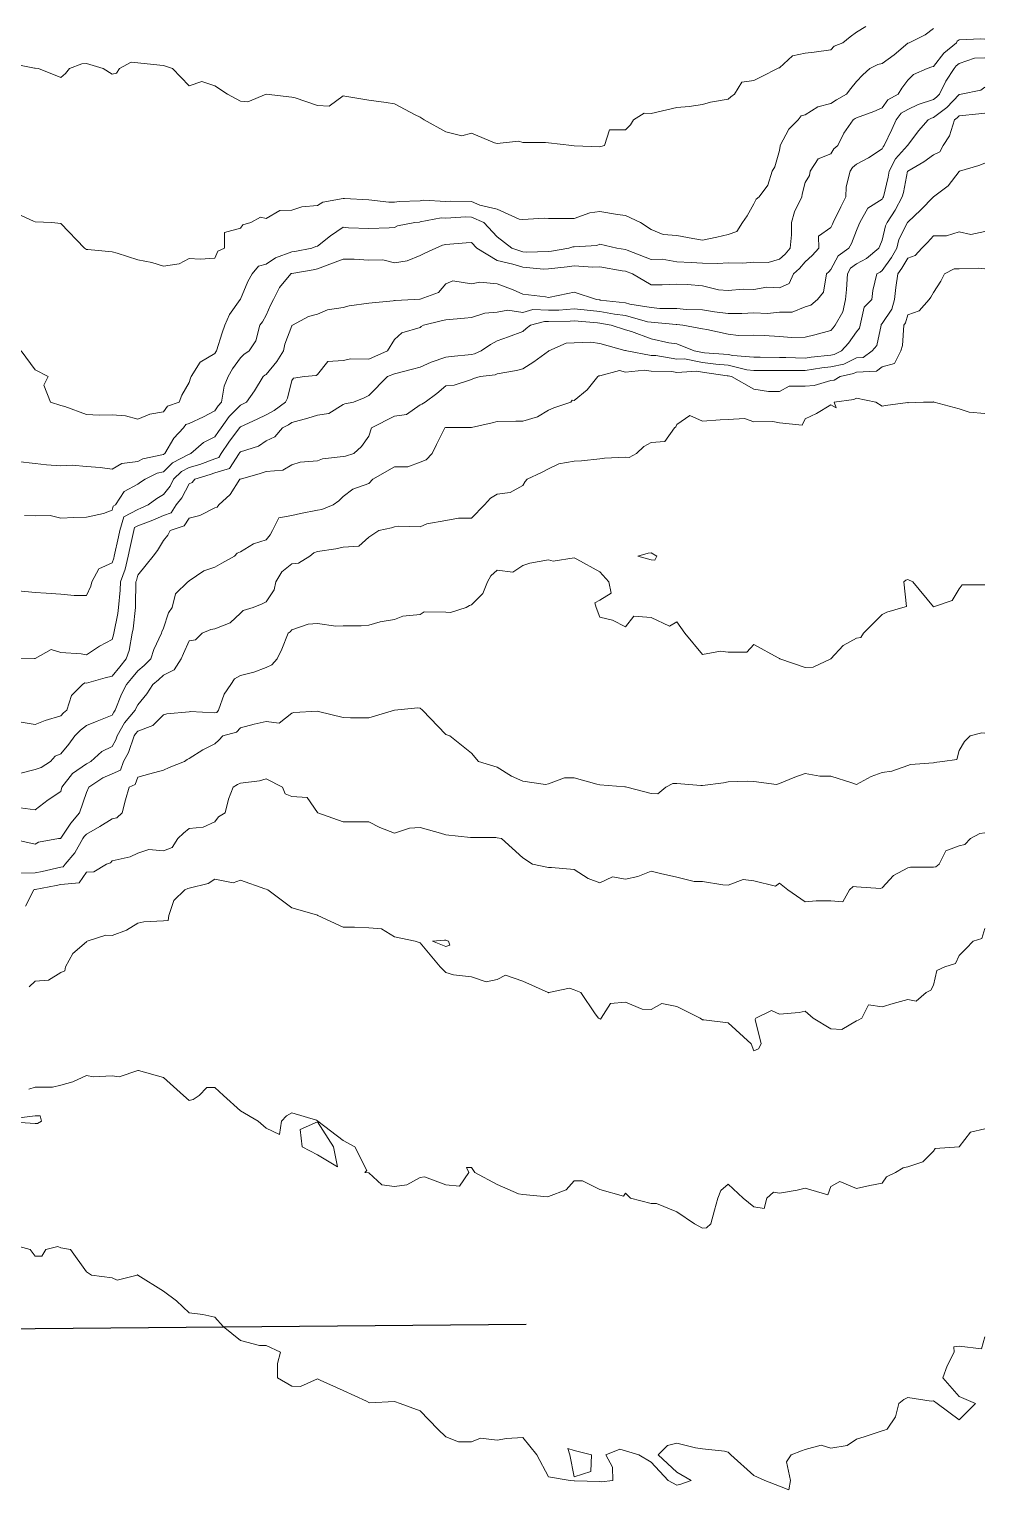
# Model space of a CAD drawing. Extents: x 537850 to 541798, y 6045627 to 6050132.
# Drawn here: x 540739.6 to 540851.3, y 6046780.9 to 6046951.6 of the extents above; entities that cross this region are included whole.
import ezdxf

# ---------------------------------------------------------------- set-up
doc = ezdxf.new("R2010")
doc.units = 0
doc.header["$LTSCALE"] = 5
doc.linetypes.add('DASHED2', pattern=[9.525, 6.35, -3.175])
doc.linetypes.add('foc-QUARTERLINE', pattern=[33, 25, -3, 2, -3])
doc.layers.add('Contour_Line_Intermediate', color=7, linetype='DASHED2', true_color=0xd9d9d9)
doc.layers.add('Contour_Line_Major', color=7, linetype='Continuous', true_color=0x6b6b6b)
doc.layers.add('L-SECQ', color=8, linetype='foc-QUARTERLINE')

msp = doc.modelspace()

# ---------------------------------------------------------------- linework, layer by layer
at = {"layer": 'Contour_Line_Intermediate', "linetype": 'Continuous', "lineweight": 13, "flags": 128}
for points, elevation in [([(540837.379, 6046951.93), (540836.285, 6046951.293), (540835.567, 6046950.742), (540834.709, 6046950.024), (540833.666, 6046949.643), (540833.285, 6046949.22), (540831.354, 6046948.956), (540830.285, 6046948.81), (540828.809, 6046948.501), (540827.285, 6046947.128), (540827.205, 6046947.105), (540827.078, 6046947.024), (540825.216, 6046946.094), (540824.286, 6046945.629), (540822.882, 6046945.428), (540822.04, 6046944.025), (540821.595, 6046943.716), (540821.286, 6046943.462), (540819.211, 6046943.099), (540818.286, 6046942.831), (540816.734, 6046942.577), (540815.286, 6046942.468), (540814.11, 6046942.201), (540812.286, 6046941.787), (540811.496, 6046941.815), (540810.231, 6046941.025), (540809.872, 6046940.439), (540809.286, 6046939.867), (540807.444, 6046939.867), (540806.83, 6046938.025), (540806.413, 6046937.899), (540806.286, 6046937.888), (540803.31, 6046938.002), (540803.287, 6046937.997), (540803.021, 6046938.025), (540800.287, 6046938.329), (540799.945, 6046938.367), (540797.287, 6046938.367), (540796.79, 6046938.522), (540794.287, 6046938.27), (540793.98, 6046938.332), (540791.287, 6046939.486), (540790.151, 6046939.161), (540788.287, 6046939.627), (540785.764, 6046941.025), (540785.288, 6046941.363), (540784.697, 6046941.616), (540782.288, 6046942.888), (540781.334, 6046943.071), (540779.288, 6046943.339), (540776.509, 6046943.803), (540776.288, 6046943.84), (540774.68, 6046942.632), (540773.288, 6046942.696), (540770.708, 6046943.605), (540770.288, 6046943.684), (540767.298, 6046944.025), (540767.288, 6046944.026), (540767.287, 6046944.026), (540767.284, 6046944.025), (540765.173, 6046943.14), (540764.289, 6046943.201), (540762.79, 6046944.025), (540761.289, 6046945.025), (540759.788, 6046945.525), (540758.289, 6046945.026), (540756.369, 6046947.024), (540755.289, 6046947.38), (540754.892, 6046947.421), (540752.289, 6046947.695), (540751.54, 6046947.774), (540750.165, 6046947.024), (540749.815, 6046946.499), (540749.289, 6046946.368), (540748.245, 6046947.024), (540746.289, 6046947.603), (540745.743, 6046947.571), (540744.322, 6046947.024), (540743.863, 6046946.451), (540743.29, 6046945.992), (540740.71, 6046947.024), (540740.29, 6046947.085), (540740.229, 6046947.086), (540737.29, 6046947.641)], 891.957), ([(540737.29, 6046930.489), (540740.132, 6046929.183), (540740.29, 6046929.104), (540742.247, 6046929.025), (540743.29, 6046928.905), (540746.057, 6046926.025), (540746.289, 6046925.886), (540746.444, 6046925.871), (540749.289, 6046925.591), (540749.882, 6046925.433), (540752.289, 6046924.68), (540753.945, 6046924.37), (540755.289, 6046923.945), (540757.121, 6046924.194), (540758.289, 6046924.826), (540759.581, 6046924.733), (540761.289, 6046924.876), (540761.644, 6046925.671), (540762.45, 6046926.025), (540762.451, 6046927.863), (540764.289, 6046928.369), (540764.562, 6046928.751), (540765.512, 6046929.025), (540766.654, 6046929.66), (540767.288, 6046929.493), (540768.892, 6046930.422), (540770.288, 6046930.47), (540771.462, 6046930.852), (540773.288, 6046931.031), (540773.909, 6046931.404), (540776.288, 6046931.859), (540776.457, 6046931.856), (540779.288, 6046931.683), (540781.657, 6046931.395), (540782.288, 6046931.406), (540782.838, 6046931.475), (540785.288, 6046931.556), (540785.682, 6046931.63), (540788.287, 6046931.48), (540788.799, 6046931.513), (540791.287, 6046931.484), (540792.265, 6046931.048), (540794.287, 6046930.602), (540796.884, 6046929.428), (540797.287, 6046929.397), (540799.773, 6046929.539), (540800.287, 6046929.489), (540802.823, 6046929.489), (540803.287, 6046929.489), (540805.142, 6046930.169), (540806.286, 6046930.333), (540808.359, 6046929.953), (540809.286, 6046929.85), (540811.037, 6046929.025), (540812.286, 6046928.218), (540813.696, 6046927.615), (540815.286, 6046927.535), (540817.154, 6046927.157), (540818.286, 6046926.976), (540819.975, 6046927.337), (540821.286, 6046927.646), (540822.326, 6046927.985), (540822.981, 6046929.025), (540823.503, 6046929.808), (540824.286, 6046931.2), (540824.561, 6046931.75), (540824.904, 6046932.025), (540825.925, 6046933.386), (540826.437, 6046935.025), (540826.756, 6046935.555), (540827.285, 6046937.438), (540827.356, 6046937.954), (540827.39, 6046938.025), (540828.365, 6046939.945), (540829.466, 6046941.025), (540829.825, 6046941.485), (540830.285, 6046941.621), (540831.77, 6046942.54), (540833.285, 6046942.943), (540833.939, 6046943.371), (540835.115, 6046944.025), (540835.627, 6046944.683), (540836.285, 6046945.53), (540837.032, 6046946.277), (540837.863, 6046947.024), (540838.793, 6046947.517), (540839.285, 6046947.62), (540840.682, 6046948.627), (540842.285, 6046949.989), (540842.311, 6046949.998), (540842.428, 6046950.024), (540844.328, 6046950.981), (540845.285, 6046951.703)], 890.957), ([(540738.225, 6046901.092), (540740.29, 6046900.881), (540741.614, 6046900.702), (540743.29, 6046900.604), (540744.634, 6046900.683), (540746.289, 6046900.517), (540747.906, 6046900.41), (540749.289, 6046900.228), (540750.444, 6046900.872), (540752.289, 6046901.123), (540752.888, 6046901.427), (540755.289, 6046901.914), (540755.346, 6046901.97), (540755.455, 6046902.027), (540756.494, 6046903.821), (540757.634, 6046905.026), (540757.906, 6046905.41), (540758.289, 6046905.541), (540759.989, 6046906.326), (540761.289, 6046907.042), (540761.696, 6046907.619), (540762.102, 6046908.026), (540762.39, 6046909.925), (540762.845, 6046911.026), (540763.373, 6046911.942), (540764.289, 6046913.235), (540764.694, 6046913.62), (540765.33, 6046914.026), (540766.113, 6046915.201), (540766.569, 6046917.026), (540766.887, 6046917.427), (540767.288, 6046918.213), (540767.861, 6046919.453), (540768.167, 6046920.026), (540768.874, 6046921.44), (540770.172, 6046923.026), (540770.241, 6046923.073), (540770.288, 6046923.09), (540772.798, 6046923.516), (540773.288, 6046923.608), (540775.049, 6046924.265), (540776.288, 6046924.756), (540777.579, 6046924.734), (540779.288, 6046924.622), (540780.938, 6046924.676), (540782.288, 6046924.331), (540783.762, 6046924.551), (540785.288, 6046925.193), (540785.861, 6046925.452), (540787.134, 6046926.025), (540787.929, 6046926.384), (540788.287, 6046926.479), (540790.67, 6046926.643), (540791.287, 6046926.717), (540791.941, 6046926.025), (540794.287, 6046924.592), (540796.136, 6046924.177), (540797.287, 6046923.8), (540799.717, 6046923.595), (540800.287, 6046923.61), (540802.466, 6046923.846), (540803.287, 6046923.987), (540805.484, 6046923.828), (540806.286, 6046923.866), (540808.912, 6046923.4), (540809.286, 6046923.349), (540810.101, 6046923.026), (540812.286, 6046921.747), (540813.565, 6046921.747), (540815.286, 6046921.837), (540816.54, 6046921.771), (540818.286, 6046921.637), (540820.153, 6046921.159), (540821.286, 6046921.086), (540823.054, 6046921.257), (540824.286, 6046921.222), (540825.825, 6046921.486), (540827.285, 6046921.418), (540828.413, 6046921.898), (540828.919, 6046923.026), (540829.638, 6046923.673), (540830.285, 6046924.435), (540831.121, 6046925.19), (540831.875, 6046926.025), (540831.864, 6046927.447), (540833.285, 6046928.468), (540833.482, 6046928.829), (540833.555, 6046929.025), (540834.454, 6046930.856), (540835.028, 6046932.025), (540835.101, 6046933.21), (540835.534, 6046935.025), (540835.83, 6046935.48), (540836.285, 6046935.853), (540837.708, 6046936.602), (540839.285, 6046937.639), (540839.413, 6046937.896), (540839.53, 6046938.025), (540840.414, 6046939.895), (540840.918, 6046941.025), (540841.496, 6046941.814), (540842.285, 6046942.24), (540843.48, 6046942.829), (540845.285, 6046943.407), (540845.639, 6046943.67), (540845.973, 6046944.025), (540846.743, 6046945.566), (540847.699, 6046947.024), (540847.951, 6046947.357), (540848.284, 6046947.62), (540850.064, 6046948.245), (540851.284, 6046948.277)], 888.957), ([(540739.051, 6046894.788), (540740.29, 6046894.751), (540742.076, 6046894.813), (540743.29, 6046894.475), (540744.808, 6046894.545), (540746.289, 6046894.614), (540748.279, 6046895.016), (540749.289, 6046895.411), (540749.434, 6046895.883), (540749.702, 6046896.027), (540750.714, 6046897.602), (540752.289, 6046898.441), (540752.622, 6046898.693), (540753.167, 6046899.027), (540754.574, 6046899.742), (540755.289, 6046899.887), (540756.371, 6046900.944), (540758.289, 6046901.949), (540758.349, 6046901.967), (540758.509, 6046902.027), (540759.987, 6046903.328), (540761.289, 6046903.972), (540761.714, 6046904.601), (540762.028, 6046905.026), (540762.964, 6046906.351), (540764.289, 6046907.684), (540764.521, 6046907.794), (540765.009, 6046908.026), (540765.959, 6046909.356), (540766.962, 6046911.026), (540767.129, 6046911.185), (540767.288, 6046911.287), (540768.535, 6046912.779), (540769.348, 6046914.026), (540769.478, 6046914.836), (540770.288, 6046916.964), (540770.32, 6046916.994), (540770.371, 6046917.026), (540772.246, 6046918.068), (540773.288, 6046918.305), (540774.48, 6046918.833), (540776.288, 6046919.099), (540777.022, 6046919.292), (540779.288, 6046919.59), (540782.152, 6046919.89), (540782.288, 6046919.92), (540782.381, 6046919.933), (540784.606, 6046920.026), (540785.242, 6046920.071), (540785.288, 6046920.085), (540787.46, 6046920.853), (540788.287, 6046921.866), (540789.099, 6046922.214), (540791.287, 6046921.849), (540792.261, 6046922.052), (540794.287, 6046921.862), (540796.164, 6046921.149), (540797.287, 6046920.644), (540799.966, 6046920.347), (540800.287, 6046920.289), (540802.557, 6046920.755), (540803.287, 6046920.905), (540805.91, 6046920.026), (540806.286, 6046919.981), (540806.341, 6046919.971), (540809.286, 6046919.652), (540809.807, 6046919.505), (540812.286, 6046919.095), (540813.31, 6046919.002), (540815.286, 6046919.002), (540816.442, 6046918.87), (540818.286, 6046918.819), (540819.7, 6046918.612), (540821.286, 6046918.391), (540822.898, 6046918.413), (540824.286, 6046918.473), (540825.908, 6046918.403), (540827.285, 6046918.539), (540828.766, 6046918.545), (540830.285, 6046919.199), (540830.943, 6046919.368), (540831.752, 6046920.026), (540832.429, 6046920.882), (540832.777, 6046923.026), (540833.044, 6046923.267), (540833.285, 6046923.534), (540834.168, 6046925.142), (540835.41, 6046926.025), (540835.719, 6046926.592), (540836.285, 6046928.115), (540836.556, 6046928.755), (540836.67, 6046929.025), (540837.607, 6046930.703), (540839.285, 6046931.768), (540839.386, 6046931.924), (540839.44, 6046932.025), (540839.982, 6046934.328), (540840.121, 6046935.025), (540840.842, 6046936.468), (540842.257, 6046938.025), (540842.266, 6046938.044), (540842.285, 6046938.086), (540843.55, 6046939.759), (540844.651, 6046941.025), (540845.075, 6046941.234), (540845.285, 6046941.301), (540846.846, 6046942.463), (540848.284, 6046943.991), (540848.315, 6046943.994), (540848.538, 6046944.025), (540850.807, 6046944.502), (540851.284, 6046944.87)], 887.957), ([(540738.326, 6046885.992), (540740.29, 6046885.814), (540741.604, 6046885.713), (540743.29, 6046885.584), (540744.854, 6046885.463), (540746.289, 6046885.463), (540746.796, 6046886.521), (540746.935, 6046887.027), (540747.749, 6046888.567), (540749.289, 6046889.276), (540749.491, 6046889.826), (540749.538, 6046890.027), (540750.029, 6046892.287), (540750.19, 6046893.027), (540750.682, 6046894.634), (540752.289, 6046895.498), (540752.675, 6046895.641), (540753.505, 6046896.027), (540754.521, 6046896.795), (540755.289, 6046897.265), (540756.079, 6046898.237), (540756.483, 6046899.027), (540757.397, 6046899.919), (540758.289, 6046900.386), (540759.549, 6046900.767), (540761.289, 6046901.417), (540761.755, 6046901.56), (540762.06, 6046902.027), (540762.958, 6046903.357), (540764.19, 6046905.026), (540764.231, 6046905.084), (540764.289, 6046905.142), (540766.245, 6046906.07), (540767.288, 6046906.566), (540768.246, 6046907.069), (540769.556, 6046908.026), (540769.792, 6046908.523), (540770.288, 6046910.554), (540770.484, 6046910.83), (540771.772, 6046911.026), (540773.141, 6046911.173), (540773.288, 6046911.276), (540774.524, 6046912.791), (540776.288, 6046912.91), (540777.215, 6046913.099), (540779.288, 6046913.061), (540781.49, 6046914.026), (540782.288, 6046915.38), (540783.174, 6046916.139), (540785.288, 6046916.774), (540785.419, 6046916.895), (540785.694, 6046917.026), (540787.754, 6046917.559), (540788.287, 6046917.643), (540790.462, 6046917.851), (540791.287, 6046917.948), (540792.87, 6046918.443), (540794.287, 6046918.557), (540795.535, 6046918.778), (540797.287, 6046918.528), (540798.456, 6046918.857), (540800.287, 6046918.792), (540801.509, 6046918.803), (540803.287, 6046918.937), (540804.474, 6046918.838), (540806.286, 6046918.624), (540807.998, 6046918.314), (540809.286, 6046918.175), (540811.867, 6046917.445), (540812.286, 6046917.376), (540815.204, 6046917.108), (540815.286, 6046917.108), (540816.011, 6046917.026), (540818.286, 6046916.599), (540818.793, 6046916.519), (540821.286, 6046916.001), (540822.501, 6046915.811), (540824.286, 6046915.853), (540825.487, 6046915.825), (540827.285, 6046915.702), (540828.698, 6046915.613), (540830.285, 6046915.622), (540831.414, 6046915.897), (540833.285, 6046916.412), (540833.579, 6046916.732), (540833.78, 6046917.026), (540834.714, 6046918.597), (540835.016, 6046920.026), (540835.123, 6046921.188), (540835.232, 6046923.026), (540835.605, 6046923.706), (540836.285, 6046924.189), (540837.477, 6046924.834), (540838.89, 6046926.025), (540839.007, 6046926.303), (540839.285, 6046926.96), (540839.68, 6046928.631), (540839.881, 6046929.025), (540840.829, 6046930.481), (540841.646, 6046932.025), (540841.768, 6046932.542), (540842.264, 6046935.025), (540842.271, 6046935.039), (540842.285, 6046935.054), (540844.179, 6046936.131), (540845.285, 6046936.937), (540846.028, 6046937.282), (540846.432, 6046938.025), (540847.146, 6046939.163), (540847.743, 6046941.025), (540848.054, 6046941.256), (540848.284, 6046941.501), (540850.58, 6046941.73), (540851.284, 6046941.826)], 886.957), ([(540737.966, 6046878.028), (540740.241, 6046878.077), (540740.29, 6046878.096), (540742.195, 6046879.122), (540743.29, 6046878.789), (540745.673, 6046878.644), (540746.289, 6046878.493), (540747.813, 6046879.504), (540749.289, 6046880.316), (540749.477, 6046880.84), (540749.512, 6046881.028), (540749.975, 6046883.342), (540750.047, 6046884.028), (540750.26, 6046886.056), (540750.272, 6046887.027), (540750.813, 6046888.503), (540751.168, 6046890.027), (540751.368, 6046890.948), (540751.82, 6046893.027), (540751.93, 6046893.386), (540752.289, 6046893.579), (540754.075, 6046894.241), (540755.289, 6046894.806), (540756.198, 6046895.118), (540756.771, 6046896.027), (540757.452, 6046896.864), (540758.289, 6046898.5), (540758.657, 6046898.659), (540758.961, 6046899.027), (540760.749, 6046899.567), (540761.289, 6046899.769), (540763.016, 6046900.3), (540764.143, 6046902.027), (540764.202, 6046902.113), (540764.289, 6046902.231), (540766.419, 6046902.896), (540767.288, 6046903.517), (540768.323, 6046903.992), (540769.198, 6046905.026), (540769.913, 6046905.402), (540770.288, 6046905.677), (540772.154, 6046906.161), (540773.288, 6046906.513), (540774.616, 6046906.698), (540776.288, 6046907.749), (540776.482, 6046907.832), (540777.5, 6046908.026), (540778.758, 6046908.556), (540779.288, 6046908.821), (540781.467, 6046911.026), (540782.288, 6046911.333), (540784.413, 6046911.901), (540785.288, 6046912.112), (540786.602, 6046912.712), (540788.287, 6046913.287), (540788.941, 6046913.372), (540791.287, 6046913.628), (540791.64, 6046913.673), (540792.437, 6046914.026), (540793.523, 6046914.79), (540794.287, 6046915.198), (540795.625, 6046915.688), (540797.287, 6046916.297), (540797.67, 6046916.642), (540798.198, 6046917.026), (540799.828, 6046917.485), (540800.287, 6046917.469), (540802.822, 6046917.491), (540803.287, 6046917.526), (540806.013, 6046917.299), (540806.286, 6046917.267), (540807.619, 6046917.026), (540809.286, 6046916.488), (540810.007, 6046916.305), (540812.286, 6046915.433), (540814.346, 6046914.966), (540815.286, 6046914.852), (540817.305, 6046914.026), (540818.286, 6046913.825), (540818.521, 6046913.791), (540821.286, 6046913.617), (540821.831, 6046913.481), (540824.286, 6046913.282), (540825.03, 6046913.282), (540827.285, 6046913.259), (540828.053, 6046913.259), (540830.285, 6046913.198), (540830.995, 6046913.316), (540833.285, 6046913.526), (540833.692, 6046913.619), (540834.534, 6046914.026), (540835.371, 6046914.94), (540836.285, 6046916.275), (540836.63, 6046916.681), (540836.703, 6046917.026), (540837.18, 6046919.13), (540838.096, 6046920.026), (540838.212, 6046921.099), (540838.679, 6046923.026), (540839.072, 6046923.238), (540839.285, 6046923.418), (540840.375, 6046924.935), (540841.012, 6046926.025), (540841.255, 6046927.055), (540842.262, 6046929.025), (540842.271, 6046929.039), (540842.285, 6046929.065), (540843.798, 6046930.512), (540845.285, 6046932.017), (540845.291, 6046932.018), (540845.302, 6046932.025), (540846.995, 6046933.315), (540848.284, 6046935.007), (540848.297, 6046935.012), (540848.325, 6046935.025), (540850.602, 6046935.708), (540851.284, 6046935.952)], 885.957), ([(540738.641, 6046864.677), (540740.29, 6046865.102), (540740.992, 6046865.326), (540742.108, 6046866.028), (540742.645, 6046866.673), (540743.29, 6046866.943), (540744.254, 6046868.064), (540744.947, 6046869.028), (540745.594, 6046869.724), (540746.289, 6046870.238), (540747.556, 6046870.761), (540749.289, 6046871.458), (540749.499, 6046871.819), (540749.672, 6046872.028), (540750.399, 6046873.919), (540750.982, 6046875.028), (540751.581, 6046875.736), (540752.289, 6046876.635), (540753.04, 6046877.277), (540753.844, 6046878.028), (540754.177, 6046879.139), (540755.068, 6046881.028), (540755.106, 6046881.211), (540755.289, 6046881.629), (540755.888, 6046883.429), (540756.305, 6046884.028), (540756.691, 6046885.625), (540758.159, 6046887.027), (540758.225, 6046887.092), (540758.289, 6046887.162), (540760.002, 6046888.314), (540761.289, 6046888.737), (540762.105, 6046889.211), (540763.599, 6046890.027), (540763.922, 6046890.394), (540764.289, 6046890.548), (540765.827, 6046891.488), (540767.288, 6046891.953), (540767.78, 6046892.535), (540768.026, 6046893.027), (540768.8, 6046894.515), (540770.288, 6046894.808), (540771.306, 6046895.009), (540773.288, 6046895.428), (540773.82, 6046895.495), (540775.139, 6046896.027), (540775.79, 6046896.525), (540776.288, 6046897.023), (540777.444, 6046897.871), (540779.288, 6046898.55), (540779.768, 6046899.027), (540782.288, 6046900.469), (540783.846, 6046900.469), (540785.288, 6046901.009), (540786.004, 6046901.31), (540786.716, 6046902.027), (540787.212, 6046903.102), (540788.171, 6046905.026), (540788.252, 6046905.062), (540788.287, 6046905.083), (540791.23, 6046905.083), (540791.287, 6046905.087), (540793.699, 6046905.614), (540794.287, 6046905.791), (540796.485, 6046905.828), (540797.287, 6046905.815), (540799.001, 6046906.313), (540800.287, 6046907.085), (540800.923, 6046907.39), (540802.903, 6046908.026), (540803.057, 6046908.256), (540803.287, 6046908.229), (540804.817, 6046909.496), (540806.071, 6046911.026), (540806.186, 6046911.127), (540806.286, 6046911.133), (540808.579, 6046911.734), (540809.286, 6046911.543), (540811.52, 6046911.792), (540812.286, 6046911.645), (540814.697, 6046911.615), (540815.286, 6046911.513), (540817.631, 6046911.681), (540818.286, 6046911.547), (540821.18, 6046911.132), (540821.286, 6046911.125), (540821.683, 6046911.026), (540824.286, 6046909.553), (540826.021, 6046909.291), (540827.285, 6046909.291), (540828.417, 6046909.894), (540830.285, 6046909.894), (540831.327, 6046909.984), (540833.285, 6046910.558), (540833.697, 6046910.614), (540834.377, 6046911.026), (540835.931, 6046911.38), (540836.285, 6046911.551), (540838.63, 6046911.681), (540839.285, 6046912.154), (540840.737, 6046912.574), (540841.488, 6046914.026), (540841.66, 6046914.651), (540841.83, 6046917.026), (540842.013, 6046917.297), (540842.285, 6046918.249), (540843.602, 6046918.709), (540844.788, 6046920.026), (540844.988, 6046920.322), (540845.285, 6046920.842), (540846.139, 6046922.171), (540846.595, 6046923.026), (540847.709, 6046923.602), (540848.284, 6046923.602), (540850.603, 6046923.707), (540851.284, 6046923.64)], 883.958), ([(540737.968, 6046860.707), (540740.29, 6046860.415), (540741.834, 6046861.573), (540743.29, 6046862.543), (540743.438, 6046863.029), (540744.686, 6046864.632), (540746.289, 6046865.762), (540746.448, 6046865.869), (540746.816, 6046866.028), (540748.101, 6046867.217), (540749.289, 6046867.807), (540749.724, 6046868.593), (540749.875, 6046869.028), (540750.763, 6046870.554), (540751.979, 6046872.028), (540752.065, 6046872.252), (540752.289, 6046872.678), (540753.36, 6046873.957), (540754.066, 6046875.028), (540754.726, 6046875.591), (540755.289, 6046876.118), (540756.562, 6046876.755), (540757.38, 6046878.028), (540757.652, 6046878.665), (540758.289, 6046880.165), (540759.064, 6046880.252), (540759.829, 6046881.028), (540760.846, 6046881.47), (540761.289, 6046881.568), (540763.077, 6046882.239), (540764.289, 6046883.394), (540764.623, 6046883.693), (540765.792, 6046884.028), (540766.828, 6046884.488), (540767.288, 6046884.693), (540768.222, 6046886.094), (540768.424, 6046887.027), (540769.117, 6046888.199), (540770.288, 6046889.126), (540771.084, 6046889.231), (540772.397, 6046890.027), (540772.871, 6046890.444), (540773.288, 6046890.596), (540775.427, 6046890.888), (540776.288, 6046891.103), (540778.12, 6046891.195), (540779.288, 6046892.257), (540780.475, 6046893.027), (540781.95, 6046893.365), (540782.288, 6046893.452), (540782.817, 6046893.556), (540785.288, 6046893.451), (540786.092, 6046893.831), (540788.287, 6046894.204), (540789.761, 6046894.5), (540791.287, 6046894.5), (540792.8, 6046896.027), (540793.511, 6046896.803), (540794.287, 6046897.301), (540795.836, 6046897.478), (540797.287, 6046898.291), (540797.56, 6046898.754), (540797.813, 6046899.027), (540799.499, 6046899.814), (540800.287, 6046900.264), (540801.491, 6046900.823), (540803.287, 6046901.131), (540804.138, 6046901.175), (540806.286, 6046901.425), (540806.838, 6046901.476), (540809.286, 6046901.62), (540809.737, 6046901.576), (540810.574, 6046902.027), (540811.446, 6046902.867), (540812.286, 6046903.314), (540813.887, 6046903.426), (540815.006, 6046905.026), (540815.172, 6046905.141), (540815.286, 6046905.446), (540816.834, 6046906.478), (540818.286, 6046905.833), (540820.349, 6046905.963), (540821.286, 6046906.022), (540823.185, 6046906.127), (540824.286, 6046905.724), (540826.514, 6046905.798), (540827.285, 6046905.64), (540829.946, 6046905.365), (540830.285, 6046906.104), (540831.606, 6046906.705), (540833.285, 6046907.712), (540833.932, 6046907.379), (540833.685, 6046908.026), (540835.975, 6046908.336), (540836.285, 6046908.524), (540838.554, 6046908.026), (540839.285, 6046907.588), (540839.672, 6046907.639), (540842.285, 6046907.987), (540842.337, 6046907.975), (540844.131, 6046908.026), (540845.257, 6046908.054), (540845.285, 6046908.072), (540845.376, 6046908.026), (540848.284, 6046907.251), (540849.447, 6046906.864), (540851.284, 6046906.697)], 882.958), ([(540851.284, 6046886.69), (540848.622, 6046886.69), (540848.284, 6046886.241), (540847.454, 6046884.858), (540845.285, 6046884.134), (540842.86, 6046887.027), (540842.285, 6046887.312), (540842.062, 6046887.25), (540841.827, 6046887.027), (540842.145, 6046884.167), (540841.726, 6046884.028), (540839.827, 6046883.485), (540839.285, 6046883.214), (540838.192, 6046882.121), (540837.098, 6046881.028), (540836.783, 6046880.529), (540836.285, 6046880.473), (540834.724, 6046879.589), (540833.292, 6046878.028), (540833.288, 6046878.025), (540833.285, 6046878.025), (540831.242, 6046877.071), (540830.285, 6046877.026), (540827.315, 6046878.028), (540827.285, 6046878.086), (540827.157, 6046878.157), (540824.286, 6046879.737), (540823.472, 6046878.841), (540821.286, 6046878.841), (540820.381, 6046878.933), (540818.286, 6046878.531), (540816.234, 6046881.028), (540815.286, 6046882.355), (540814.456, 6046881.857), (540812.286, 6046882.87), (540810.267, 6046883.047), (540809.286, 6046881.789), (540807.764, 6046882.55), (540806.286, 6046882.919), (540805.873, 6046884.028), (540805.712, 6046884.602), (540806.286, 6046884.914), (540807.607, 6046885.707), (540807.343, 6046887.027), (540806.286, 6046888.203), (540803.617, 6046889.696), (540803.287, 6046889.831), (540800.849, 6046889.465), (540800.287, 6046889.623), (540798.1, 6046889.214), (540797.287, 6046888.961), (540796.146, 6046888.168), (540794.287, 6046888.408), (540793.561, 6046887.753), (540793.157, 6046887.027), (540792.631, 6046885.684), (540791.287, 6046884.34), (540791.049, 6046884.266), (540790.662, 6046884.028), (540788.846, 6046883.469), (540788.287, 6046883.514), (540785.771, 6046883.544), (540785.288, 6046883.224), (540783.274, 6046883.041), (540782.288, 6046882.635), (540780.624, 6046882.364), (540779.288, 6046881.978), (540778.423, 6046881.892), (540776.288, 6046881.892), (540775.461, 6046881.854), (540773.288, 6046882.176), (540772.231, 6046882.084), (540770.288, 6046881.435), (540770.105, 6046881.211), (540769.861, 6046881.028), (540769.134, 6046879.182), (540768.598, 6046878.028), (540767.96, 6046877.356), (540767.288, 6046877.02), (540765.849, 6046876.467), (540764.289, 6046876.09), (540763.612, 6046875.704), (540763.17, 6046875.028), (540762.402, 6046873.914), (540761.747, 6046872.028), (540761.534, 6046871.783), (540761.289, 6046871.717), (540758.432, 6046871.885), (540758.289, 6046871.861), (540755.709, 6046871.608), (540755.289, 6046871.513), (540754.053, 6046870.265), (540752.289, 6046869.607), (540752.027, 6046869.29), (540751.875, 6046869.028), (540751.21, 6046867.108), (540750.612, 6046866.028), (540750.268, 6046865.049), (540749.289, 6046864.591), (540748.199, 6046864.119), (540746.587, 6046863.029), (540746.289, 6046862.424), (540745.491, 6046860.029), (540744.471, 6046858.847), (540743.29, 6046857.074), (540743.254, 6046857.065), (540743.044, 6046857.029), (540740.69, 6046856.629), (540740.29, 6046856.39), (540737.331, 6046857.029)], 881.958), ([(540851.284, 6046869.359), (540850.937, 6046869.376), (540849.565, 6046869.028), (540848.924, 6046868.388), (540848.284, 6046867.322), (540848.026, 6046866.287), (540846.346, 6046866.028), (540845.375, 6046865.938), (540845.285, 6046865.901), (540842.612, 6046865.701), (540842.285, 6046865.595), (540840.412, 6046864.901), (540839.285, 6046864.764), (540838.012, 6046864.301), (540836.285, 6046863.348), (540835.763, 6046863.551), (540833.285, 6046864.312), (540832.002, 6046864.312), (540830.285, 6046864.638), (540829.103, 6046864.21), (540827.285, 6046863.463), (540826.959, 6046863.355), (540824.286, 6046863.7), (540823.551, 6046863.764), (540821.286, 6046863.652), (540820.75, 6046863.564), (540818.286, 6046863.224), (540818.09, 6046863.224), (540815.286, 6046863.471), (540814.843, 6046863.471), (540814.029, 6046863.029), (540813.061, 6046862.254), (540812.286, 6046862.295), (540809.434, 6046863.029), (540809.286, 6046863.091), (540809.229, 6046863.086), (540806.286, 6046863.303), (540805.928, 6046863.387), (540803.287, 6046864.147), (540802.168, 6046864.147), (540800.287, 6046863.437), (540799.943, 6046863.372), (540797.287, 6046863.736), (540795.965, 6046864.35), (540794.287, 6046865.384), (540792.099, 6046866.028), (540791.287, 6046867.003), (540788.755, 6046869.028), (540788.287, 6046869.214), (540785.576, 6046872.028), (540785.288, 6046872.28), (540785.013, 6046872.303), (540782.288, 6046872.031), (540782.284, 6046872.028), (540779.288, 6046871.147), (540777.169, 6046871.147), (540776.288, 6046871.184), (540773.41, 6046871.906), (540773.288, 6046871.912), (540770.549, 6046871.767), (540770.288, 6046871.685), (540768.806, 6046870.51), (540767.288, 6046870.705), (540765.919, 6046870.397), (540764.289, 6046869.964), (540763.852, 6046869.464), (540762.238, 6046869.028), (540761.76, 6046868.557), (540761.289, 6046868.094), (540759.911, 6046867.406), (540758.289, 6046866.407), (540758.058, 6046866.26), (540757.759, 6046866.028), (540755.984, 6046865.334), (540755.289, 6046865.021), (540753.711, 6046864.606), (540752.289, 6046864.232), (540751.977, 6046863.341), (540751.309, 6046863.029), (540750.845, 6046861.584), (540750.472, 6046860.029), (540749.869, 6046859.449), (540749.289, 6046859.341), (540747.86, 6046858.458), (540746.289, 6046857.545), (540746.05, 6046857.268), (540745.891, 6046857.029), (540744.952, 6046855.366), (540743.805, 6046854.029), (540743.595, 6046853.724), (540743.29, 6046853.695), (540741.145, 6046853.173), (540740.29, 6046853.02), (540738.325, 6046852.994)], 880.958), ([(540851.284, 6046846.533), (540850.939, 6046845.375), (540849.941, 6046845.029), (540849.113, 6046844.201), (540848.284, 6046843.373), (540847.865, 6046842.449), (540846.605, 6046842.03), (540845.676, 6046841.638), (540845.285, 6046839.911), (540844.994, 6046839.321), (540844.424, 6046839.03), (540843.269, 6046838.046), (540842.285, 6046838.249), (540840.559, 6046837.756), (540839.285, 6046837.392), (540837.696, 6046837.619), (540836.901, 6046836.03), (540836.49, 6046835.825), (540836.285, 6046835.756), (540834.58, 6046834.735), (540833.285, 6046834.788), (540831.215, 6046836.03), (540830.285, 6046836.867), (540829.585, 6046836.73), (540827.285, 6046836.533), (540826.363, 6046836.952), (540824.519, 6046836.03), (540824.441, 6046835.874), (540825.151, 6046833.03), (540824.838, 6046832.478), (540824.286, 6046832.218), (540823.971, 6046833.03), (540821.286, 6046835.491), (540818.458, 6046835.858), (540818.286, 6046835.85), (540818.03, 6046836.03), (540815.286, 6046837.402), (540813.54, 6046837.776), (540812.286, 6046837.059), (540811.229, 6046837.087), (540809.286, 6046837.927), (540807.535, 6046837.781), (540806.441, 6046836.03), (540806.382, 6046835.935), (540806.286, 6046835.965), (540806.139, 6046836.03), (540805.766, 6046836.55), (540804.085, 6046839.03), (540803.287, 6046839.374), (540802.756, 6046839.56), (540800.346, 6046839.03), (540800.302, 6046839.015), (540800.287, 6046839.006), (540800.263, 6046839.03), (540797.287, 6046840.372), (540795.259, 6046841.058), (540794.287, 6046840.573), (540793.006, 6046840.311), (540791.287, 6046840.89), (540789.191, 6046841.126), (540788.287, 6046841.375), (540787.627, 6046842.03), (540785.288, 6046844.838), (540784.714, 6046845.029), (540782.288, 6046845.558), (540780.765, 6046846.507), (540779.288, 6046846.613), (540777.624, 6046846.693), (540776.288, 6046846.693), (540773.344, 6046848.029), (540773.288, 6046848.085), (540773.2, 6046848.117), (540770.288, 6046848.939), (540767.5, 6046851.029), (540767.288, 6046851.109), (540767.147, 6046851.17), (540764.289, 6046852.192), (540763.448, 6046851.87), (540761.289, 6046852.287), (540760.515, 6046851.803), (540758.289, 6046851.229), (540758.135, 6046851.183), (540757.785, 6046851.029), (540756.502, 6046849.816), (540755.947, 6046848.029), (540755.836, 6046847.482), (540755.289, 6046847.422), (540753.005, 6046847.313), (540752.289, 6046847.153), (540750.973, 6046846.345), (540749.289, 6046845.701), (540748.584, 6046845.734), (540746.371, 6046845.029), (540746.32, 6046844.999), (540746.289, 6046844.986), (540744.724, 6046843.595), (540743.871, 6046842.03), (540743.758, 6046841.561), (540743.29, 6046841.367), (540741.848, 6046840.471), (540740.29, 6046840.364), (540739.608, 6046839.711)], 878.958), ([(540851.284, 6046823.096), (540849.607, 6046822.708), (540848.307, 6046821.031), (540848.301, 6046821.014), (540848.284, 6046821.012), (540845.502, 6046820.813), (540845.285, 6046820.486), (540844.055, 6046819.26), (540842.285, 6046818.673), (540841.76, 6046818.556), (540840.841, 6046818.031), (540839.807, 6046817.509), (540839.285, 6046816.767), (540837.841, 6046816.474), (540836.285, 6046816.158), (540834.345, 6046816.971), (540833.285, 6046816.373), (540832.926, 6046815.39), (540830.285, 6046816.196), (540829.357, 6046815.959), (540827.285, 6046815.591), (540826.592, 6046815.724), (540825.816, 6046815.031), (540825.51, 6046813.806), (540824.286, 6046814.01), (540823.061, 6046815.031), (540821.286, 6046816.65), (540820.423, 6046815.894), (540820.089, 6046815.031), (540819.706, 6046813.611), (540819.281, 6046812.031), (540818.765, 6046811.552), (540818.286, 6046811.504), (540817.364, 6046812.031), (540815.286, 6046813.416), (540812.911, 6046814.406), (540812.286, 6046814.406), (540809.9, 6046815.031), (540809.286, 6046815.581), (540809.063, 6046815.254), (540806.286, 6046816.042), (540804.261, 6046817.056), (540803.287, 6046817.045), (540802.349, 6046815.968), (540800.287, 6046815.215), (540800.168, 6046815.15), (540797.287, 6046815.454), (540796.8, 6046815.518), (540794.287, 6046816.606), (540791.703, 6046818.031), (540791.287, 6046818.585), (540790.733, 6046818.585), (540790.985, 6046818.031), (540789.89, 6046816.428), (540788.287, 6046816.584), (540785.796, 6046817.523), (540785.288, 6046817.427), (540783.749, 6046816.569), (540782.288, 6046816.371), (540780.811, 6046816.554), (540779.288, 6046817.978), (540778.838, 6046818.031), (540779.063, 6046818.255), (540777.675, 6046821.031), (540776.288, 6046821.747), (540773.338, 6046824.03), (540773.288, 6046824.054), (540773.202, 6046824.116), (540770.288, 6046824.977), (540769.697, 6046824.622), (540769.105, 6046824.03), (540768.873, 6046822.446), (540767.288, 6046823.184), (540766.38, 6046824.03), (540764.289, 6046825.225), (540762.298, 6046827.03), (540761.289, 6046827.945), (540760.374, 6046827.945), (540759.459, 6046827.03), (540758.771, 6046826.548), (540758.289, 6046826.445), (540757.63, 6046827.03), (540755.289, 6046829.109), (540752.379, 6046829.94), (540752.289, 6046829.93), (540750.114, 6046829.205), (540749.289, 6046829.323), (540747.138, 6046829.181), (540746.289, 6046829.363), (540744.706, 6046828.613), (540743.29, 6046828.227), (540742.349, 6046827.971), (540740.29, 6046827.971), (540739.55, 6046827.77)], 877.958), ([(540737.542, 6046824.283), (540740.29, 6046824.637), (540740.896, 6046824.637), (540741.031, 6046824.03), (540740.565, 6046823.756), (540740.29, 6046823.731), (540737.406, 6046823.915)], 877.958), ([(540851.284, 6046798.809), (540850.913, 6046797.403), (540848.284, 6046797.71), (540847.677, 6046797.639), (540847.702, 6046797.032), (540846.897, 6046795.42), (540846.392, 6046794.032), (540848.284, 6046791.841), (540850.207, 6046791.032), (540849.246, 6046790.071), (540848.284, 6046789.11), (540845.721, 6046791.032), (540845.285, 6046791.323), (540845.023, 6046791.294), (540842.285, 6046791.736), (540841.816, 6046791.501), (540841.234, 6046791.032), (540840.845, 6046789.472), (540839.886, 6046788.032), (540839.449, 6046787.868), (540839.285, 6046787.832), (540837.185, 6046787.132), (540836.285, 6046786.832), (540835.207, 6046786.11), (540833.285, 6046785.811), (540832.16, 6046786.157), (540830.285, 6046785.622), (540829.851, 6046785.466), (540828.643, 6046785.032), (540828.125, 6046784.193), (540828.597, 6046782.032), (540828.386, 6046780.932), (540827.285, 6046781.349), (540825.578, 6046782.032), (540824.286, 6046782.616), (540821.609, 6046785.032), (540821.286, 6046785.319), (540820.872, 6046785.446), (540818.286, 6046785.728), (540817.474, 6046785.844), (540815.286, 6046786.391), (540814.199, 6046786.119), (540813.112, 6046785.032), (540815.286, 6046782.986), (540816.972, 6046782.032), (540815.746, 6046781.572), (540815.286, 6046781.47), (540814.274, 6046782.032), (540812.286, 6046784.152), (540810.864, 6046785.032), (540809.286, 6046785.49), (540808.633, 6046785.686), (540806.996, 6046785.032), (540807.763, 6046783.556), (540807.819, 6046782.032), (540806.439, 6046781.88), (540806.286, 6046781.893), (540803.331, 6046781.988), (540803.287, 6046781.973), (540802.811, 6046782.032), (540800.287, 6046782.464), (540798.918, 6046785.032), (540797.287, 6046787.026), (540795.388, 6046786.931), (540794.287, 6046786.731), (540792.345, 6046786.974), (540791.287, 6046786.551), (540789.769, 6046786.551), (540788.287, 6046787.106), (540787.379, 6046788.032), (540785.288, 6046790.165), (540782.974, 6046791.032), (540782.288, 6046791.244), (540779.36, 6046791.104), (540779.288, 6046791.135), (540779.018, 6046791.302), (540776.288, 6046792.521), (540773.595, 6046793.725), (540773.288, 6046793.893), (540771.328, 6046792.993), (540770.288, 6046793.057), (540768.628, 6046794.032), (540768.628, 6046795.692), (540768.963, 6046797.032), (540767.288, 6046797.793), (540766.527, 6046797.793), (540764.289, 6046798.361), (540762.269, 6046800.032), (540761.289, 6046801.096), (540759.92, 6046801.4), (540758.289, 6046801.604), (540756.83, 6046803.031), (540755.289, 6046804.127), (540752.297, 6046806.031), (540752.289, 6046806.036), (540752.277, 6046806.044), (540752.234, 6046806.031), (540749.879, 6046805.442), (540749.289, 6046805.704), (540746.892, 6046806.031), (540746.289, 6046806.387), (540744.452, 6046809.031), (540743.29, 6046809.225), (540742.972, 6046809.348), (540741.545, 6046809.031), (540741.103, 6046808.217), (540740.29, 6046808.217), (540739.727, 6046809.031), (540737.29, 6046809.671)], 876.958)]:
    msp.add_lwpolyline(points, dxfattribs=dict(at, elevation=elevation))
for points, elevation in [([(540812.732, 6046889.581), (540812.944, 6046890.027), (540812.286, 6046890.446), (540811.932, 6046890.381), (540810.751, 6046890.027), (540812.286, 6046889.621), (540812.732, 6046889.581)], 881.958), ([(540788.599, 6046845.029), (540788.287, 6046845.152), (540788.143, 6046845.173), (540786.726, 6046845.029), (540788.287, 6046844.407), (540788.754, 6046844.563), (540788.599, 6046845.029)], 878.958), ([(540775.178, 6046821.031), (540773.288, 6046823.937), (540771.289, 6046823.029), (540771.51, 6046821.031), (540773.288, 6046820.086), (540775.651, 6046818.667), (540775.178, 6046821.031)], 877.958), ([(540805.262, 6046783.057), (540805.312, 6046785.032), (540803.287, 6046785.524), (540802.55, 6046785.769), (540802.795, 6046785.032), (540803.287, 6046782.449), (540805.262, 6046783.057)], 876.958)]:
    msp.add_lwpolyline(points, close=True, dxfattribs=dict(at, elevation=elevation))
at = {"layer": 'Contour_Line_Major', "linetype": 'Continuous', "lineweight": 15, "flags": 128}
for points, elevation in [([(540738.69, 6046914.026), (540740.29, 6046911.822), (540741.817, 6046911.026), (540741.309, 6046910.007), (540742.101, 6046908.026), (540743.29, 6046907.63), (540743.785, 6046907.531), (540746.289, 6046906.608), (540747.78, 6046906.536), (540749.289, 6046906.542), (540750.861, 6046906.455), (540752.289, 6046906.038), (540753.692, 6046906.623), (540755.289, 6046906.898), (540755.757, 6046907.558), (540757.125, 6046908.026), (540757.453, 6046908.862), (540758.289, 6046910.331), (540758.463, 6046910.852), (540758.521, 6046911.026), (540759.586, 6046912.729), (540761.289, 6046913.707), (540761.405, 6046913.909), (540761.488, 6046914.026), (540762.157, 6046916.158), (540762.482, 6046917.026), (540763.032, 6046918.283), (540764.265, 6046920.026), (540764.269, 6046920.045), (540764.289, 6046920.078), (540765.162, 6046922.152), (540765.675, 6046923.026), (540766.389, 6046923.925), (540767.288, 6046924.168), (540768.389, 6046924.925), (540770.288, 6046925.59), (540770.661, 6046925.653), (540772.627, 6046926.025), (540773.096, 6046926.217), (540773.288, 6046926.28), (540774.821, 6046927.493), (540776.288, 6046928.485), (540776.908, 6046928.405), (540779.288, 6046928.32), (540781.671, 6046928.409), (540782.288, 6046928.451), (540782.658, 6046928.655), (540784.666, 6046929.025), (540785.218, 6046929.094), (540785.288, 6046929.097), (540787.749, 6046929.563), (540788.287, 6046929.532), (540790.628, 6046929.684), (540791.287, 6046929.676), (540792.748, 6046929.025), (540794.287, 6046927.378), (540796.009, 6046926.025), (540797.287, 6046925.607), (540797.744, 6046925.569), (540800.287, 6046925.637), (540800.637, 6046925.675), (540802.68, 6046926.025), (540803.129, 6046926.183), (540803.287, 6046926.183), (540805.958, 6046926.354), (540806.286, 6046926.499), (540808.297, 6046926.025), (540809.286, 6046925.891), (540809.509, 6046925.803), (540812.286, 6046924.701), (540813.567, 6046924.744), (540815.286, 6046924.424), (540816.955, 6046924.357), (540818.286, 6046924.287), (540820.071, 6046924.24), (540821.286, 6046924.31), (540823.027, 6046924.285), (540824.286, 6046924.405), (540825.96, 6046924.351), (540827.285, 6046924.746), (540827.959, 6046925.352), (540828.53, 6046926.025), (540828.707, 6046927.603), (540828.699, 6046929.025), (540829.043, 6046930.268), (540829.921, 6046932.025), (540829.956, 6046932.354), (540830.285, 6046933.706), (540830.792, 6046934.518), (540830.859, 6046935.025), (540831.823, 6046936.487), (540833.285, 6046937.079), (540833.657, 6046937.653), (540834.112, 6046938.025), (540834.82, 6046939.49), (540835.897, 6046941.025), (540836.131, 6046941.179), (540836.285, 6046941.264), (540838.309, 6046942), (540839.285, 6046942.453), (540839.949, 6046943.361), (540841.179, 6046944.025), (540841.589, 6046944.721), (540842.285, 6046945.659), (540842.971, 6046946.339), (540844.562, 6046947.024), (540845.099, 6046947.21), (540845.285, 6046947.251), (540846.481, 6046948.828), (540847.996, 6046950.024), (540848.074, 6046950.235), (540848.284, 6046950.369), (540850.806, 6046950.503), (540851.284, 6046950.469)], 889.957), ([(540738.663, 6046870.655), (540740.29, 6046870.38), (540741.484, 6046870.833), (540743.29, 6046871.381), (540743.602, 6046871.716), (540744.024, 6046872.028), (540744.563, 6046873.754), (540745.837, 6046875.028), (540746.095, 6046875.222), (540746.289, 6046875.218), (540748.5, 6046875.817), (540749.289, 6046876.031), (540750.205, 6046877.112), (540750.926, 6046878.028), (540751.286, 6046879.031), (540751.655, 6046881.028), (540751.76, 6046881.556), (540752.02, 6046884.028), (540752.046, 6046884.271), (540752.079, 6046887.027), (540752.136, 6046887.181), (540752.289, 6046887.84), (540753.298, 6046889.018), (540754.091, 6046890.027), (540754.612, 6046890.704), (540755.289, 6046891.859), (540755.809, 6046892.507), (540756.078, 6046893.027), (540757.723, 6046893.593), (540758.289, 6046894.489), (540759.532, 6046894.783), (540761.289, 6046895.689), (540761.561, 6046895.755), (540761.766, 6046896.027), (540763.083, 6046897.233), (540764.237, 6046899.027), (540764.276, 6046899.039), (540764.289, 6046899.058), (540766.614, 6046899.701), (540767.288, 6046899.946), (540769.236, 6046900.079), (540770.288, 6046900.732), (540771.29, 6046901.025), (540773.288, 6046901.168), (540773.889, 6046901.426), (540776.288, 6046901.692), (540776.578, 6046901.737), (540777.543, 6046902.027), (540778.457, 6046902.857), (540779.288, 6046904.077), (540779.62, 6046905.026), (540782.288, 6046906.394), (540783.719, 6046906.595), (540785.288, 6046907.709), (540785.508, 6046907.806), (540785.871, 6046908.026), (540787.261, 6046909.052), (540788.287, 6046909.947), (540789.29, 6046910.024), (540791.287, 6046910.689), (540791.523, 6046910.79), (540792.298, 6046911.026), (540794.062, 6046911.251), (540794.287, 6046911.351), (540796.564, 6046911.749), (540797.287, 6046911.95), (540798.577, 6046912.736), (540800.287, 6046914.002), (540800.312, 6046914.001), (540800.344, 6046914.026), (540802.367, 6046914.946), (540803.287, 6046914.965), (540805.257, 6046915.056), (540806.286, 6046914.899), (540809.223, 6046914.089), (540809.286, 6046914.069), (540809.455, 6046914.026), (540812.286, 6046913.481), (540812.838, 6046913.475), (540815.286, 6046913.049), (540816.198, 6046913.114), (540818.286, 6046912.686), (540819.85, 6046912.462), (540821.286, 6046912.371), (540823.49, 6046911.822), (540824.286, 6046911.757), (540826.555, 6046911.757), (540827.285, 6046911.75), (540829.562, 6046911.749), (540830.285, 6046911.73), (540832.254, 6046912.057), (540833.285, 6046912.152), (540834.812, 6046912.499), (540836.285, 6046913.212), (540837.056, 6046913.255), (540838.123, 6046914.026), (540838.657, 6046914.654), (540839.162, 6046917.026), (540839.185, 6046917.126), (540839.285, 6046917.224), (540840.415, 6046918.896), (540840.737, 6046920.026), (540840.89, 6046921.421), (540841.116, 6046923.026), (540841.605, 6046923.706), (540842.285, 6046924.87), (540843.14, 6046925.17), (540843.921, 6046926.025), (540844.607, 6046926.703), (540845.285, 6046927.493), (540846.817, 6046927.493), (540848.284, 6046927.948), (540849.669, 6046927.641), (540851.284, 6046927.975)], 884.958), ([(540851.284, 6046857.72), (540850.697, 6046857.617), (540849.605, 6046857.029), (540848.952, 6046856.361), (540848.284, 6046856.177), (540846.715, 6046855.599), (540845.953, 6046854.029), (540845.563, 6046853.75), (540845.285, 6046853.695), (540842.607, 6046853.707), (540842.285, 6046853.602), (540840.607, 6046852.707), (540839.285, 6046851.265), (540839.112, 6046851.202), (540836.285, 6046851.379), (540835.886, 6046851.429), (540835.486, 6046851.029), (540834.686, 6046849.628), (540833.285, 6046849.744), (540831.57, 6046849.744), (540830.285, 6046849.627), (540828.248, 6046851.029), (540827.285, 6046851.839), (540826.83, 6046851.485), (540824.286, 6046852.091), (540823.047, 6046852.267), (540821.286, 6046851.59), (540820.673, 6046851.642), (540818.286, 6046852.002), (540817.313, 6046852.002), (540815.286, 6046852.536), (540813.378, 6046852.937), (540812.286, 6046853.21), (540810.722, 6046852.594), (540809.286, 6046852.289), (540807.761, 6046852.555), (540806.286, 6046851.874), (540804.938, 6046852.378), (540803.287, 6046853.418), (540800.659, 6046853.657), (540800.287, 6046853.675), (540798.425, 6046854.029), (540797.287, 6046854.778), (540794.819, 6046857.029), (540794.287, 6046857.134), (540794.153, 6046857.163), (540791.287, 6046857.163), (540791.164, 6046857.152), (540788.287, 6046857.471), (540787.666, 6046857.65), (540785.288, 6046858.335), (540784.071, 6046858.245), (540782.288, 6046857.678), (540780.584, 6046858.325), (540779.288, 6046858.997), (540777.32, 6046858.997), (540776.288, 6046858.997), (540773.339, 6046860.029), (540773.318, 6046860.058), (540773.288, 6046860.088), (540772.096, 6046861.837), (540770.288, 6046861.941), (540769.527, 6046862.267), (540769.201, 6046863.029), (540767.288, 6046864.038), (540766.535, 6046863.782), (540764.289, 6046863.497), (540763.962, 6046863.355), (540763.446, 6046863.029), (540762.886, 6046861.626), (540762.531, 6046860.029), (540761.749, 6046859.568), (540761.289, 6046858.978), (540759.932, 6046858.385), (540758.289, 6046858.229), (540757.647, 6046857.671), (540756.98, 6046857.029), (540756.309, 6046856.009), (540755.289, 6046855.59), (540753.577, 6046855.741), (540752.289, 6046855.329), (540751.429, 6046854.889), (540749.289, 6046854.452), (540749.105, 6046854.213), (540748.651, 6046854.029), (540747.167, 6046853.151), (540746.289, 6046853.097), (540745.447, 6046851.872), (540743.29, 6046851.668), (540742.776, 6046851.543), (540740.29, 6046851.097), (540740.223, 6046851.096), (540740.151, 6046851.029), (540739.165, 6046849.154)], 879.958)]:
    msp.add_lwpolyline(points, dxfattribs=dict(at, elevation=elevation))
at = {"layer": 'L-SECQ'}
msp.add_line((540797.688, 6046800.267), (540717.849, 6046799.523), dxfattribs=at)

doc.saveas('drawing.dxf')
